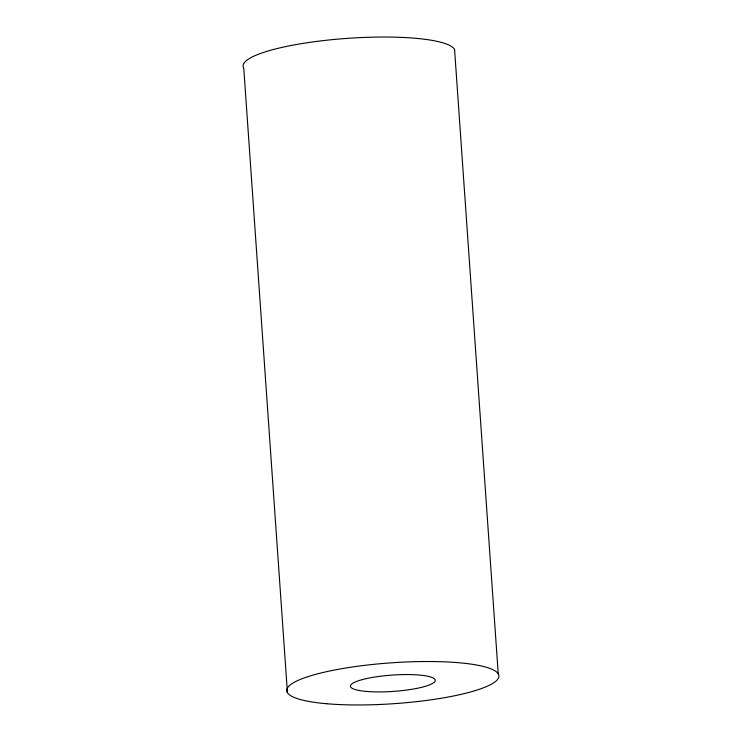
<?xml version="1.0" encoding="UTF-8"?>
<svg xmlns="http://www.w3.org/2000/svg" width="742" height="742" viewBox="0 0 742 742"><rect width="100%" height="100%" fill="white"/><g stroke="black" fill="none" stroke-linecap="round" stroke-linejoin="round"><path stroke-width="1.11" d="M498.234 673.829L454.568 49.352A106.319 20.47 -4 0 0 337.211 39.178A106.319 20.47 -4 0 0 243.766 68.171L287.432 692.648M326.758 703.741A106.319 20.47 -4 0 0 497.734 679.218A106.319 20.47 -4 0 0 354.008 666.761A106.319 20.47 -4 0 0 326.758 703.741M366.409 691.433A42.526 8.19 -4 0 0 434.793 681.629A42.526 8.19 -4 0 0 377.307 676.648A42.526 8.19 -4 0 0 366.409 691.433"/></g></svg>
